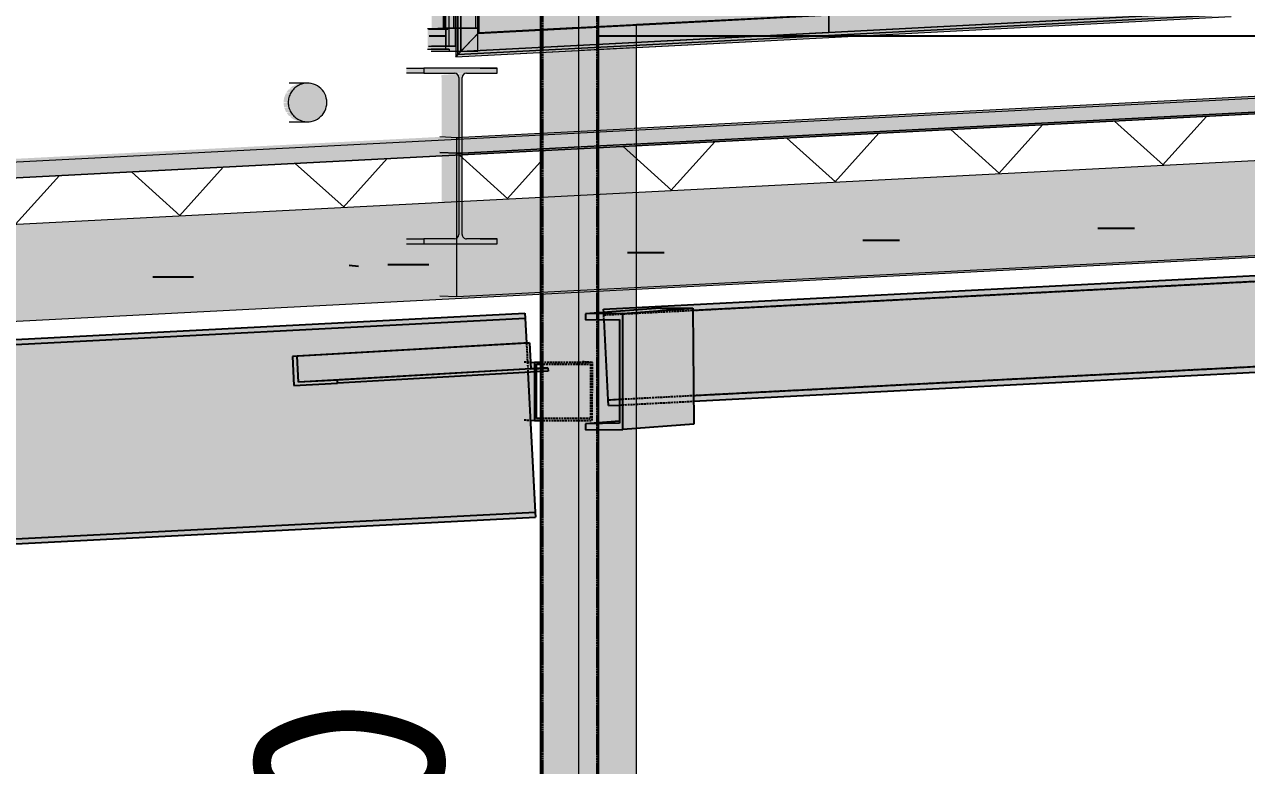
# Model space of a CAD drawing. Header units: millimetres. Extents: x 632 to 645312, y -3890 to 22200.
# Drawn here: x 595822 to 598982, y 9542 to 11458 of the extents above; entities that cross this region are included whole.
import ezdxf

# ---------------------------------------------------------------- set-up
doc = ezdxf.new("R2010")
doc.units = ezdxf.units.MM
doc.linetypes.add('Dash', pattern=[7, 5, -2])
doc.linetypes.add('Hidden Half', pattern=[3, 2, -1])
for name, color, linetype, lineweight in [('A-214-M_CURT_WALL', 52, 'Continuous', 13), ('A-215-M_CURT_PANEL', 51, 'Continuous', 13), ('A-270-M_ROOF', 132, 'Continuous', 13), ('M-520-M_DRAINAGE_FW', 2, 'Continuous', 13), ('S-280-A_COLUMN', 171, 'Continuous', 18), ('S-280-M_COLUMN', 52, 'Continuous', 13), ('S-280-M_STRUCT_FRAME', 12, 'Continuous', 13), ('S-280-MH_COLUMN', 52, 'Hidden Half', 13)]:
    doc.layers.add(name, color=color, linetype=linetype, lineweight=lineweight)
doc.styles.add('ISOCPEUR_2', font='isocpeur.ttf', dxfattribs={"height": 500})

# ---------------------------------------------------------------- blocks, each defined once
blk = doc.blocks.new('Downpipe - Tee Spreader - Downpipe - Tee Spreader-3247246-S6_501-SECTION C1')
at = {"layer": 'M-520-M_DRAINAGE_FW', "lineweight": 5, "transparency": 33554432}
h = blk.add_hatch(color=27, dxfattribs=at)
h.paths.add_polyline_path([(4307024.4, 11256.6), (4307026.1, 11269.5), (4307031.1, 11281.6), (4307017.9, 11279.9), (4307013.4, 11267.7), (4307011.9, 11256.6)])
h.paths.add_polyline_path([(4307039, 11291.9), (4307049.3, 11299.9), (4307035.6, 11298.8), (4307026.6, 11291.9)])
h.paths.add_polyline_path([(4307018.7, 11281.6), (4307031.1, 11281.6), (4307039, 11291.9), (4307025.5, 11290.5)])
h.paths.add_polyline_path([(4307049.3, 11299.9), (4307061.3, 11304.9), (4307047.4, 11304.2), (4307037, 11299.9)])
blk.add_hatch(color=27, dxfattribs=at).paths.add_polyline_path([(4307074.2, 11206.6), (4307087.1, 11208.3), (4307099.1, 11213.3), (4307109.4, 11221.2), (4307117.3, 11231.6), (4307122.3, 11243.6), (4307124, 11256.6), (4307122.3, 11269.5), (4307117.3, 11281.6), (4307109.4, 11291.9), (4307099.1, 11299.9), (4307087.1, 11304.9), (4307074.2, 11306.6), (4307061.3, 11304.9), (4307049.3, 11299.9), (4307039, 11291.9), (4307031.1, 11281.6), (4307026.1, 11269.5), (4307024.4, 11256.6), (4307026.1, 11243.6), (4307031.1, 11231.6), (4307039, 11221.2), (4307049.3, 11213.3), (4307061.3, 11208.3)])
h = blk.add_hatch(color=27, dxfattribs=at)
h.paths.add_polyline_path([(4307061.3, 11208.3), (4307049.3, 11213.3), (4307038.7, 11212.6), (4307049.1, 11208.3)])
h.paths.add_polyline_path([(4307049.3, 11213.3), (4307039, 11221.2), (4307028.1, 11220.1), (4307037, 11213.3)])
h.paths.add_polyline_path([(4307031.1, 11231.6), (4307026.1, 11243.6), (4307014.4, 11241.9), (4307018.7, 11231.6)])
h.paths.add_polyline_path([(4307026.6, 11221.2), (4307039, 11221.2), (4307031.1, 11231.6), (4307019.8, 11230.1)])
h.paths.add_polyline_path([(4307026.1, 11243.6), (4307024.4, 11256.6), (4307012.2, 11254.7), (4307013.6, 11243.6)])
at = {"layer": 'M-520-M_DRAINAGE_FW', "color": 53, "lineweight": 5}
for p, q in [((4307074.2, 11306.6), (4307026.3, 11306.6)), ((4307026.3, 11206.6), (4307074.2, 11206.6))]:
    blk.add_line(p, q, dxfattribs=at)
for start_param, end_param in [(1.047198, 1.308997), (0.785401, 1.047196), (0.523599, 0.785398), (0.261799, 0.523598), (4.712389, 6.544985), (1.308998, 1.570794), (1.570796, 1.832596), (2.879793, 4.712389), (1.832596, 2.094395), (2.094398, 2.356193), (2.356194, 2.617994), (2.617994, 2.879793)]:
    blk.add_ellipse((4307074.2, 11256.6), major_axis=(0, 50), ratio=0.996205, start_param=start_param, end_param=end_param, dxfattribs=at)
blk = doc.blocks.new('Rectangular Mullion - Frame_Framed Facade_Danpal_DPANMF BT2-3271042-S6_501-SECTION C1')
at = {"layer": 'A-214-M_CURT_WALL', "lineweight": 5, "transparency": 33554432}
for points in [[(4307457.3, 11374.6), (4307462.8, 11380.4), (4307462.8, 15701.2), (4307457.3, 15701), (4307457.3, 11409.2)], [(4307462.8, 11380.4), (4307516.2, 11436.6), (4307516.2, 15704), (4307462.8, 15701.2), (4307462.8, 11409.2)], [(4307470.6, 11388.6), (4307517.3, 11437.8), (4307517.3, 15704.1), (4307470.6, 15701.6), (4307470.6, 11409.2)]]:
    blk.add_hatch(color=10, dxfattribs=at).paths.add_polyline_path(points)
at = {"layer": 'A-214-M_CURT_WALL', "color": 53, "lineweight": 5}
for p, q in [((4307457.3, 15900), (4307457.3, 11374.6)), ((4307457.3, 15898), (4307457.3, 11448.8)), ((4307462.8, 11380.4), (4307462.8, 15894.8)), ((4307462.8, 15894.8), (4307462.8, 11380.4)), ((4307470.6, 15887.4), (4307470.6, 11388.6)), ((4307470.6, 15887.4), (4307470.6, 11388.6)), ((4307514.7, 15845.7), (4307514.7, 11435)), ((4307514.7, 15845.7), (4307514.7, 11435)), ((4307516.2, 15844.3), (4307516.2, 11436.6)), ((4307516.2, 15844.3), (4307516.2, 11436.6)), ((4307517.3, 15843.3), (4307517.3, 11437.8)), ((4307517.3, 15843.3), (4307517.3, 11437.8)), ((4307457.3, 11448.6), (4307457.3, 11402.4)), ((4307462.8, 11380.4), (4307516.2, 11436.6)), ((4307470.6, 11388.6), (4307516.2, 11436.6)), ((4307514.7, 11435), (4307470.6, 11388.6)), ((4307514.1, 11434.4), (4307470.8, 11388.8)), ((4307516.2, 11436.6), (4307514.7, 11435)), ((4307457.3, 11401.7), (4307457.3, 11388.8)), ((4307457.3, 11388.8), (4307457.3, 11374.6)), ((4307470.6, 11388.6), (4307457.3, 11374.6)), ((4307457.3, 11374.6), (4307462.8, 11380.4))]:
    blk.add_line(p, q, dxfattribs=at)
blk = doc.blocks.new('Structural Framing 10 - Structural Framing 1-2898566-S6_501-SECTION C1')
at = {"layer": 'S-280-M_STRUCT_FRAME', "lineweight": 5, "transparency": 33554432}
for points in [[(4307375.1, 11332.6), (4307375.1, 11345.3), (4307329.9, 11345.3), (4307329.9, 11333)], [(4307420.6, 10915.4), (4307465.3, 10915.4), (4307465.3, 11321.2), (4307420.6, 11321.2), (4307420.6, 10925.3)], [(4307375.1, 10891.3), (4307375.1, 10904), (4307329.9, 10903.7), (4307329.9, 10891.3)]]:
    blk.add_hatch(color=8, dxfattribs=at).paths.add_polyline_path(points)
h = blk.add_hatch(color=8, dxfattribs=at)
h.paths.add_polyline_path([(4307564.3, 10891.3), (4307564.3, 10904), (4307375, 10904), (4307375, 10891.3), (4307538.3, 10891.3)])
h.paths.add_polyline_path([(4307457, 10904.4), (4307479.5, 10905.6), (4307474.2, 10912.5), (4307473.8, 10915.4), (4307475.4, 11326.9), (4307482.3, 11332.3), (4307459.7, 11331.1), (4307465, 11324.2), (4307465.4, 11321.2), (4307463.9, 10909.7), (4307459.7, 10905.6)])
h.paths.add_polyline_path([(4307538.3, 11332.6), (4307564.3, 11332.6), (4307564.3, 11345.3), (4307375, 11345.3), (4307375, 11332.6), (4307485.2, 11332.6)])
h = blk.add_hatch(color=8, dxfattribs=at)
h.paths.add_polyline_path([(4307459.8, 11331.1), (4307457, 11332.3), (4307415.2, 11331.1)])
h.paths.add_polyline_path([(4307461.9, 11329.3), (4307459.8, 11331.1), (4307417.3, 11329.4)])
h.paths.add_polyline_path([(4307463.7, 11326.9), (4307461.9, 11329.3), (4307419.1, 11327)])
h.paths.add_polyline_path([(4307465, 11324.2), (4307463.7, 11326.9), (4307419.1, 11326.9), (4307420.3, 11324.3)])
h.paths.add_polyline_path([(4307465.3, 11321.2), (4307465, 11324.2), (4307420.3, 11324.2), (4307420.6, 11321.3)])
h = blk.add_hatch(color=8, dxfattribs=at)
h.paths.add_polyline_path([(4307457, 10904.4), (4307459.8, 10905.6), (4307412.5, 10904.5)])
h.paths.add_polyline_path([(4307459.8, 10905.6), (4307461.9, 10907.4), (4307415.2, 10905.6)])
h.paths.add_polyline_path([(4307461.9, 10907.4), (4307463.7, 10909.7), (4307417.3, 10907.4)])
h.paths.add_polyline_path([(4307463.7, 10909.7), (4307465, 10912.5), (4307420.3, 10912.5), (4307419.1, 10909.8)])
h.paths.add_polyline_path([(4307465, 10912.5), (4307465.3, 10915.4), (4307420.6, 10915.4), (4307420.3, 10912.6)])
at = {"layer": 'S-280-M_STRUCT_FRAME', "color": 53, "lineweight": 5}
for p, q in [((4307329.7, 11345.3), (4307375, 11345.3)), ((4307375, 11345.3), (4307375, 11332.6)), ((4307564.3, 11345.3), (4307375.1, 11345.3)), ((4307520.5, 11345.3), (4307564.3, 11345.3)), ((4307564.3, 11332.6), (4307564.3, 11345.3)), ((4307375, 11332.6), (4307329.7, 11332.6)), ((4307375, 11332.6), (4307454, 11332.6)), ((4307465.4, 11321.2), (4307465.4, 11165.3)), ((4307473.8, 11165.8), (4307473.8, 11321.2)), ((4307485.2, 11332.6), (4307564.3, 11332.6)), ((4307520.5, 11332.6), (4307564.3, 11332.6)), ((4307465.4, 11165.3), (4307465.4, 11160.9)), ((4307465.4, 11160.9), (4307465.4, 11125.3)), ((4307473.8, 11161.3), (4307473.8, 11165.8)), ((4307473.8, 11125.7), (4307473.8, 11161.3)), ((4307465.4, 11125.3), (4307465.4, 11120.8)), ((4307473.8, 11121.3), (4307473.8, 11125.7)), ((4307465.4, 11120.8), (4307465.4, 10915.4)), ((4307473.8, 10915.4), (4307473.8, 11121.3)), ((4307329.7, 10904), (4307375, 10904)), ((4307454, 10904), (4307375, 10904)), ((4307375, 10904), (4307375, 10891.3)), ((4307564.3, 10904), (4307485.2, 10904)), ((4307520.5, 10904), (4307564.3, 10904)), ((4307564.3, 10891.3), (4307564.3, 10904)), ((4307329.7, 10891.3), (4307375, 10891.3)), ((4307375.1, 10891.3), (4307564.3, 10891.3)), ((4307520.5, 10891.3), (4307564.3, 10891.3))]:
    blk.add_line(p, q, dxfattribs=at)
for centre, start_param, end_param in [((4307454, 11321.2), 4.712389, 6.283185), ((4307485.2, 11321.2), 0, 1.570796), ((4307454, 10915.4), 3.141593, 4.712389), ((4307485.2, 10915.4), 1.570796, 3.141593)]:
    blk.add_ellipse(centre, major_axis=(0, 11.4), ratio=0.996205, start_param=start_param, end_param=end_param, dxfattribs=at)
blk = doc.blocks.new('System Panel - Danpalon - Multicell - 16mm thk - Light grey-3271047-S6_501-SECTION C1')
at = {"layer": 'A-215-M_CURT_PANEL', "lineweight": 5, "transparency": 33554432}
blk.add_hatch(color=9, dxfattribs=at).paths.add_polyline_path([(4308421.9, 11437.9), (4309461.9, 11491.9), (4309461.9, 15805.6), (4308421.9, 15751.3), (4308421.9, 11524.9)])
at = {"layer": 'A-215-M_CURT_PANEL', "color": 53, "lineweight": 5}
for p, q in [((4308422.7, 15940.4), (4309461.9, 15998.2)), ((4309461.9, 15998.2), (4308422.7, 15940.4)), ((4309461.9, 15998.2), (4309461.9, 15952.6)), ((4309461.9, 15952.6), (4309461.9, 15998.2)), ((4308421.9, 15894.7), (4308421.9, 15940.4)), ((4308421.9, 15940.4), (4308421.9, 15894.7)), ((4309461.9, 15952.6), (4309461.9, 11537.5)), ((4309461.9, 11491.9), (4309461.9, 15952.6)), ((4308421.9, 11483.6), (4308421.9, 15894.7)), ((4308421.9, 15894.7), (4308421.9, 11437.9)), ((4309461.9, 11537.5), (4309461.9, 11491.9)), ((4308421.9, 11437.9), (4309461.9, 11491.9)), ((4309461.2, 11491.8), (4308421.9, 11437.9)), ((4308421.9, 11437.9), (4308421.9, 11483.6))]:
    blk.add_line(p, q, dxfattribs=at)
blk = doc.blocks.new('System Panel - Danpalon - Multicell - 16mm thk - Light grey-3271048-S6_501-SECTION C1')
at = {"layer": 'A-215-M_CURT_PANEL', "lineweight": 5, "transparency": 33554432}
h = blk.add_hatch(color=9, dxfattribs=at)
h.paths.add_polyline_path([(4307470.6, 11388.6), (4307676.8, 11399.3), (4307676.8, 15712.4), (4307470.6, 15701.6), (4307470.6, 11409.2)])
h.paths.add_polyline_path([(4307826.8, 11407), (4308421.9, 11437.9), (4308421.9, 15751.3), (4307826.8, 15720.2), (4307826.8, 11524.9)])
at = {"layer": 'A-215-M_CURT_PANEL', "color": 53, "lineweight": 5}
for p, q in [((4307470.6, 15887.4), (4308421.9, 15940.4)), ((4308421.9, 15940.4), (4307470.6, 15887.4)), ((4308421.9, 15940.4), (4308421.9, 15894.7)), ((4308421.9, 15894.7), (4308421.9, 15940.4)), ((4308421.9, 15894.7), (4308421.9, 11483.6)), ((4308421.9, 11437.9), (4308421.9, 15894.7)), ((4307470.6, 11388.6), (4307470.6, 15887.4)), ((4307470.6, 15887.4), (4307470.6, 11388.6)), ((4308421.9, 11483.6), (4308421.9, 11437.9)), ((4308421.2, 11437.9), (4307470.6, 11388.6)), ((4307470.6, 11388.6), (4308421.9, 11437.9))]:
    blk.add_line(p, q, dxfattribs=at)
blk = doc.blocks.new('Rectangular Mullion - Frame_Framed Facade_Danpal_DPANMF BT1-3271036-S6_501-SECTION C1')
at = {"layer": 'A-214-M_CURT_WALL', "lineweight": 5, "transparency": 33554432}
for points in [[(4308421.2, 11437.9), (4309461.2, 11491.8), (4309458.8, 11538.5), (4308418.8, 11484.5)], [(4308421.6, 11430.1), (4309461.6, 11484), (4309458.9, 11537.4), (4308418.9, 11483.4)], [(4308421.9, 11424.6), (4309461.9, 11478.5), (4309461.6, 11484), (4308421.6, 11430.1)]]:
    blk.add_hatch(color=10, dxfattribs=at).paths.add_polyline_path(points)
at = {"layer": 'A-214-M_CURT_WALL', "color": 53, "lineweight": 5}
for p, q in [((4308418.9, 11483.4), (4309458.9, 11537.4)), ((4308418.9, 11483.4), (4309458.9, 11537.4)), ((4308418.9, 11481.9), (4309458.9, 11535.9)), ((4308418.9, 11481.9), (4309458.9, 11535.9)), ((4308445.9, 11485.9), (4309437.9, 11537.4)), ((4308445.9, 11485.9), (4309437.9, 11537.4)), ((4309445.2, 11537.8), (4309447.9, 11537.9)), ((4309445.2, 11537.8), (4309447.9, 11537.9)), ((4309449.7, 11538), (4309452.4, 11538.1)), ((4309449.7, 11538), (4309452.4, 11538.1)), ((4309456.1, 11538.3), (4309458.8, 11538.5)), ((4308418.8, 11484.5), (4308427.7, 11485)), ((4308418.8, 11484.5), (4308425.4, 11484.9)), ((4309461.6, 11484), (4308421.6, 11430.1)), ((4308421.6, 11430.1), (4309461.6, 11484)), ((4308421.9, 11437.9), (4309461.2, 11491.8)), ((4308421.9, 11437.9), (4309461.2, 11491.8)), ((4308421.9, 11424.6), (4309461.9, 11478.5)), ((4308421.9, 11424.6), (4309461.9, 11478.5)), ((4308431.4, 11485.2), (4308434.1, 11485.3)), ((4308431.4, 11485.2), (4308434.1, 11485.3)), ((4308436, 11485.4), (4308440.1, 11485.6)), ((4308436, 11485.4), (4308440.1, 11485.6))]:
    blk.add_line(p, q, dxfattribs=at)
blk = doc.blocks.new('Rectangular Mullion - Frame_Framed Facade_Danpal_DPANMF BT1-3271037-S6_501-SECTION C1')
at = {"layer": 'A-214-M_CURT_WALL', "lineweight": 5, "transparency": 33554432}
h = blk.add_hatch(color=10, dxfattribs=at)
h.paths.add_polyline_path([(4307462.8, 11380.4), (4307676.8, 11391.5), (4307676.8, 11444.9), (4307516.2, 11436.6), (4307490.2, 11409.2)])
h.paths.add_polyline_path([(4307826.8, 11399.2), (4308421.6, 11430.1), (4308418.4, 11483.4), (4307826.8, 11452.7)])
h = blk.add_hatch(color=10, dxfattribs=at)
h.paths.add_polyline_path([(4307470.6, 11388.6), (4307676.8, 11399.3), (4307676.8, 11446), (4307517.3, 11437.8), (4307490.2, 11409.2)])
h.paths.add_polyline_path([(4307826.8, 11407), (4308421.2, 11437.9), (4308418.4, 11484.5), (4307826.8, 11453.8)])
h = blk.add_hatch(color=10, dxfattribs=at)
h.paths.add_polyline_path([(4307457.3, 11374.6), (4307676.8, 11386), (4307676.8, 11391.5), (4307462.8, 11380.4)])
h.paths.add_polyline_path([(4307826.8, 11393.7), (4308421.9, 11424.6), (4308421.6, 11430.1), (4307826.8, 11399.2)])
at = {"layer": 'A-214-M_CURT_WALL', "color": 53, "lineweight": 5}
for p, q in [((4307514.7, 11435), (4308418.9, 11481.9)), ((4307514.7, 11435), (4308418.9, 11481.9)), ((4307516.2, 11436.6), (4308418.9, 11483.4)), ((4307516.2, 11436.6), (4308418.9, 11483.4)), ((4307517.3, 11437.8), (4308397.9, 11483.4)), ((4307924.8, 11458.9), (4308397.9, 11483.4)), ((4308403.7, 11483.7), (4308407.9, 11484)), ((4308403.7, 11483.7), (4308407.9, 11484)), ((4308409.7, 11484.1), (4308412.4, 11484.2)), ((4308409.7, 11484.1), (4308412.4, 11484.2)), ((4308418.4, 11484.5), (4308418.8, 11484.5)), ((4308418.4, 11484.5), (4308418.8, 11484.5)), ((4307517.3, 11437.8), (4307774.8, 11451.1)), ((4307781.9, 11451.5), (4307914.8, 11458.4)), ((4307916.9, 11458.5), (4307919.8, 11458.6)), ((4307457.3, 11374.6), (4308421.9, 11424.6)), ((4308421.6, 11430.1), (4307462.8, 11380.4)), ((4307462.8, 11380.4), (4308421.6, 11430.1)), ((4307470.6, 11388.6), (4308421.2, 11437.9)), ((4307470.6, 11388.6), (4308421.2, 11437.9)), ((4307516.2, 11436.6), (4307470.6, 11388.6)), ((4307516.2, 11436.6), (4307470.6, 11388.6)), ((4307470.6, 11388.6), (4307514.7, 11435)), ((4307470.8, 11388.8), (4307514.1, 11434.4)), ((4307514.7, 11435), (4307516.2, 11436.6)), ((4307924.8, 11398.8), (4308421.9, 11424.6)), ((4307457.3, 11374.6), (4307774.8, 11391)), ((4307457.3, 11374.6), (4307470.6, 11388.6)), ((4307462.8, 11380.4), (4307457.3, 11374.6)), ((4307470.6, 11388.6), (4307462.8, 11380.4)), ((4307781.9, 11391.4), (4307914.8, 11398.3)), ((4307916.9, 11398.4), (4307919.8, 11398.6))]:
    blk.add_line(p, q, dxfattribs=at)
blk = doc.blocks.new('MulticellPanel_Polycarbonate_Danpal_1040w - Premium Dark Opal-3268218-S6_501-SECTION C1')
at = {"layer": 'A-215-M_CURT_PANEL', "lineweight": 5, "transparency": 33554432}
for points in [[(4307440.2, 11402.1), (4307440.2, 15700.1), (4307395, 15697.7), (4307395, 11402.1)], [(4307456.1, 11402.1), (4307456.1, 15700.9), (4307440.2, 15700.1), (4307440.2, 11402.1)]]:
    blk.add_hatch(color=9, dxfattribs=at).paths.add_polyline_path(points)
at = {"layer": 'A-215-M_CURT_PANEL', "color": 53, "lineweight": 5}
for p, q in [((4307397.1, 15914.1), (4307411.1, 15914.1)), ((4307437.9, 15914.1), (4307413.1, 15914.1)), ((4307413.1, 15914.1), (4307437.9, 15914.1)), ((4307440.2, 15914.1), (4307456.1, 15914.1)), ((4307456.1, 15914.1), (4307440.2, 15914.1)), ((4307440.2, 11448.8), (4307440.2, 15912.2)), ((4307456.1, 15913.8), (4307456.1, 11448.8)), ((4307440.2, 11402.1), (4307440.2, 11448.8)), ((4307456.1, 11448.8), (4307456.1, 11402.1)), ((4307431, 11402.1), (4307395, 11402.1)), ((4307411, 11402.1), (4307431, 11402.1)), ((4307440.2, 11402.1), (4307433, 11402.1)), ((4307433, 11402.1), (4307440.2, 11402.1)), ((4307440.2, 11402.1), (4307456.1, 11402.1)), ((4307456.1, 11402.1), (4307440.2, 11402.1))]:
    blk.add_line(p, q, dxfattribs=at)
blk = doc.blocks.new('Rectangular Mullion - Frame_Framed Facade_Danpal_DPANMF BT1-3032121-S6_501-SECTION C1')
at = {"layer": 'A-214-M_CURT_WALL', "lineweight": 5, "transparency": 33554432}
for points in [[(4307391.6, 11394.3), (4307431, 11394.3), (4307431, 11447.7), (4307384.5, 11447.7), (4307384.5, 11394.3)], [(4307457.8, 11402.1), (4307457.8, 11448.8), (4307411.5, 11448.8), (4307411.5, 11402.1)], [(4307440.3, 11388.8), (4307514.1, 11388.8), (4307514.1, 11448.8), (4307457.8, 11448.8), (4307457.8, 11402.1), (4307433, 11402.1), (4307431, 11394.3), (4307440.3, 11394.3)], [(4307393.9, 11388.8), (4307440.3, 11388.8), (4307440.3, 11394.3), (4307393.9, 11394.3), (4307393.9, 11391.7)]]:
    blk.add_hatch(color=10, dxfattribs=at).paths.add_polyline_path(points)
at = {"layer": 'A-214-M_CURT_WALL', "color": 53, "lineweight": 5}
for p, q in [((4307384.5, 11447.7), (4307431, 11447.7)), ((4307386.6, 11446.2), (4307431, 11446.2)), ((4307390.5, 11447.7), (4307431, 11447.7)), ((4307390.5, 11446.2), (4307431, 11446.2)), ((4307411.5, 11448.8), (4307425.9, 11448.8)), ((4307428, 11448.8), (4307430.5, 11448.8)), ((4307436.9, 11447.7), (4307431, 11447.7)), ((4307431, 11447.7), (4307431, 11394.3)), ((4307431, 11447.7), (4307436.9, 11447.7)), ((4307431.9, 11448.8), (4307439.2, 11448.8)), ((4307433, 11402.1), (4307433, 11446.2)), ((4307433, 11446.2), (4307436.9, 11446.2)), ((4307433, 11446.2), (4307436.9, 11446.2)), ((4307436.9, 11446.2), (4307436.9, 11447.7)), ((4307440.3, 11448.8), (4307456.1, 11448.8)), ((4307470.6, 11448.8), (4307457.8, 11448.8)), ((4307457.8, 11448.8), (4307457.8, 11402.1)), ((4307468.3, 11448.8), (4307470.6, 11448.8)), ((4307514.1, 11448.8), (4307470.6, 11448.8)), ((4307470.6, 11448.8), (4307514.1, 11448.8)), ((4307514.1, 11390.8), (4307514.1, 11448.8)), ((4307384.5, 11394.3), (4307431, 11394.3)), ((4307386.6, 11402.1), (4307431, 11402.1)), ((4307431, 11394.3), (4307393.9, 11394.3)), ((4307393.9, 11388.8), (4307440.3, 11388.8)), ((4307411.5, 11402.1), (4307431, 11402.1)), ((4307431, 11394.3), (4307440.3, 11394.3)), ((4307440.3, 11394.3), (4307431, 11394.3)), ((4307457.3, 11402.1), (4307433, 11402.1)), ((4307433, 11402.1), (4307440.2, 11402.1)), ((4307440.2, 11402.1), (4307456.1, 11402.1)), ((4307440.3, 11394.3), (4307440.3, 11388.8)), ((4307440.3, 11388.8), (4307457.3, 11388.8)), ((4307457.3, 11388.8), (4307470.6, 11388.8)), ((4307468.3, 11388.8), (4307470.6, 11388.8)), ((4307470.8, 11388.8), (4307475.5, 11388.8)), ((4307470.8, 11388.8), (4307475.5, 11388.8)), ((4307475.5, 11388.8), (4307514.1, 11388.8)), ((4307475.5, 11388.8), (4307514.1, 11388.8))]:
    blk.add_line(p, q, dxfattribs=at)
blk = doc.blocks.new('Rectangular Mullion - Frame_Framed Facade_Danpal_DPANMF BT1-3266259-S6_501-SECTION C1')
at = {"layer": 'A-214-M_CURT_WALL', "lineweight": 5, "transparency": 33554432}
for points in [[(4307430.5, 11448.8), (4307430.5, 15699.6), (4307425.9, 15699.3), (4307425.9, 11448.8)], [(4307431.9, 11448.8), (4307431.9, 15699.6), (4307428, 15699.4), (4307428, 11448.8)], [(4307439.8, 11448.8), (4307439.8, 15700), (4307430.5, 15699.6), (4307430.5, 11448.8)], [(4307514.1, 11448.8), (4307514.1, 15703.9), (4307440.3, 15700.1), (4307440.3, 11448.8)], [(4307456.6, 11448.8), (4307456.6, 15700.9), (4307452.6, 15700.7), (4307452.6, 11448.8)]]:
    blk.add_hatch(color=10, dxfattribs=at).paths.add_polyline_path(points)
at = {"layer": 'A-214-M_CURT_WALL', "color": 53, "lineweight": 5}
for p, q in [((4307425.9, 15867.4), (4307430.5, 15867.4)), ((4307425.9, 11448.8), (4307425.9, 15867.4)), ((4307430.5, 15867.4), (4307428, 15867.4)), ((4307428, 15867.4), (4307430.5, 15867.4)), ((4307430.5, 15867.4), (4307428, 15867.4)), ((4307428, 11448.8), (4307428, 15867.4)), ((4307430.5, 15867.4), (4307437.9, 15867.4)), ((4307430.5, 11448.8), (4307430.5, 15867.4)), ((4307431.9, 15867.4), (4307431.7, 15867.4)), ((4307431.7, 11448.8), (4307431.7, 15867.4)), ((4307437.9, 15867.4), (4307431.8, 15867.4)), ((4307431.8, 11448.8), (4307431.8, 15867.4)), ((4307431.9, 11448.8), (4307431.9, 15867.4)), ((4307439.8, 15867.4), (4307440.3, 15867.4)), ((4307439.8, 15867.4), (4307439.8, 11448.8)), ((4307440.3, 15867.4), (4307457.3, 15867.4)), ((4307456.6, 15867.4), (4307440.3, 15867.4)), ((4307440.3, 11448.8), (4307440.3, 15867.4)), ((4307456.1, 15867.4), (4307452.6, 15867.4)), ((4307452.6, 15867.4), (4307456.1, 15867.4)), ((4307452.6, 11448.8), (4307452.6, 15867.4)), ((4307456.6, 11448.8), (4307456.6, 15867.4)), ((4307457.3, 15867.4), (4307470.6, 15867.4)), ((4307470.6, 15867.4), (4307457.3, 15867.4)), ((4307470.6, 15867.4), (4307514.1, 15867.4)), ((4307494.2, 15867.4), (4307470.6, 15867.4)), ((4307508.9, 15867.4), (4307494.2, 15867.4)), ((4307514.1, 15867.4), (4307508.9, 15867.4)), ((4307508.9, 11448.8), (4307508.9, 15867.4)), ((4307514.1, 11448.8), (4307514.1, 15867.4)), ((4307430.5, 11448.8), (4307425.9, 11448.8)), ((4307428, 11448.8), (4307430.5, 11448.8)), ((4307430.5, 11448.8), (4307428, 11448.8)), ((4307428, 11448.8), (4307430.5, 11448.8)), ((4307439.8, 11448.8), (4307430.5, 11448.8)), ((4307431.7, 11448.8), (4307431.9, 11448.8)), ((4307431.8, 11448.8), (4307439.8, 11448.8)), ((4307440.3, 11448.8), (4307439.8, 11448.8)), ((4307440.3, 11448.8), (4307456.6, 11448.8)), ((4307457.3, 11448.8), (4307440.3, 11448.8)), ((4307456.1, 11448.8), (4307452.6, 11448.8)), ((4307452.6, 11448.8), (4307456.1, 11448.8)), ((4307457.8, 11448.8), (4307470.6, 11448.8)), ((4307470.6, 11448.8), (4307457.8, 11448.8)), ((4307470.6, 11448.8), (4307508.9, 11448.8)), ((4307514.1, 11448.8), (4307470.6, 11448.8)), ((4307508.9, 11448.8), (4307514.1, 11448.8))]:
    blk.add_line(p, q, dxfattribs=at)
blk = doc.blocks.new('25021-APA-ZZ-ZZ-M3-AR-000001_V3_rvt-8-S6_501-SECTION C1')
at = {"layer": 'A-270-M_ROOF', "transparency": 33554432}
h = blk.add_hatch(color=9, dxfattribs=at)
h.paths.add_polyline_path([(4280622.8, 9735.4), (4307676.8, 11131.7), (4307676.8, 11171.8), (4280622.8, 9775.5)])
h.paths.add_polyline_path([(4307826.8, 11139.5), (4312657.3, 11388.8), (4312657.3, 11428.9), (4307826.8, 11179.5)])
at = {"layer": 'A-270-M_ROOF', "lineweight": 5, "transparency": 33554432}
h = blk.add_hatch(color=9, dxfattribs=at)
h.paths.add_polyline_path([(4280622.9, 9775.5), (4307676.8, 11171.8), (4307676.8, 11176.3), (4307460.4, 11165.2), (4307416.6, 11167.5), (4280781.3, 9792.8)])
h.paths.add_polyline_path([(4307826.8, 11179.5), (4312657.3, 11428.9), (4312657.3, 11433.4), (4307826.8, 11183.8)])
at = {"layer": 'A-270-M_ROOF', "lineweight": 5}
h = blk.add_hatch(dxfattribs=at)
h.set_pattern_fill('FP_46', angle=225, style=0, pattern_type=2)
h.set_pattern_definition([(47.955, (4325937.9, -8e-07), (-222.7857, 200.9142), []), (137.955, (4325937.9, -8e-07), (-200.9142, -222.7857), [])])
h.paths.add_polyline_path([(4280622.8, 9615.3), (4307676.8, 11011.6), (4307676.8, 11131.7), (4280622.8, 9735.4), (4280622.8, 9674.2)])
h.paths.add_polyline_path([(4307826.8, 11019.3), (4312657.3, 11268.6), (4312657.3, 11388.8), (4307826.8, 11139.5), (4307826.8, 11062.2)])
at = {"layer": 'A-270-M_ROOF', "lineweight": 5, "transparency": 33554432}
h = blk.add_hatch(color=10, dxfattribs=at)
h.paths.add_polyline_path([(4280622.9, 9735.4), (4307676.8, 11131.7), (4307676.8, 11136.3), (4307460.4, 11125.1), (4307416.6, 11127.4), (4280781.3, 9752.7)])
h.paths.add_polyline_path([(4307826.8, 11139.5), (4312657.3, 11388.8), (4312657.3, 11393.4), (4307826.8, 11143.7)])
h = blk.add_hatch(color=254, dxfattribs=at)
h.paths.add_polyline_path([(4284252.3, 9552.3), (4307676.8, 10761.2), (4307676.8, 11011.6), (4280622.8, 9615.3), (4280622.8, 9572.6), (4280777.7, 9588.8), (4280862.3, 9588), (4280862.7, 9582.1), (4284241.8, 9756.3), (4284251.2, 9573.4)])
h.paths.add_polyline_path([(4307826.8, 10769), (4312657.3, 11018.3), (4312657.3, 11268.6), (4307826.8, 11019.3), (4307826.8, 10830.9)])
at = {"layer": 'S-280-M_COLUMN', "lineweight": 5, "transparency": 33554432}
h = blk.add_hatch(color=10, dxfattribs=at)
h.paths.add_polyline_path([(4307831.6, 5240), (4307914.8, 5240), (4307914.8, 10412.8), (4307881, 10410.8), (4307826.8, 10409.9), (4307826.8, 5240)])
h.paths.add_polyline_path([(4307826.8, 10428.5), (4307881, 10432.6), (4307881, 10474.1), (4307852.3, 10472.6), (4307839.5, 10694.5), (4307826.8, 10694), (4307826.8, 10440.8)])
h.paths.add_polyline_path([(4307826.8, 10712.6), (4307839.9, 10713.6), (4307840.3, 10722.3), (4307914.8, 10726.1), (4307914.8, 15724.8), (4307826.8, 15720.2), (4307826.8, 10724.7)])
h.paths.add_polyline_path([(4307784.8, 15968.4), (4307889.7, 15973.9), (4307784.8, 15973.9)])
h = blk.add_hatch(color=10, dxfattribs=at)
h.paths.add_polyline_path([(4307831.6, 5240), (4307914.8, 5240), (4307914.8, 10412.8), (4307881, 10410.8), (4307826.8, 10409.9), (4307826.8, 5240)])
h.paths.add_polyline_path([(4307826.8, 10428.5), (4307881, 10432.6), (4307881, 10474.1), (4307852.3, 10472.6), (4307839.5, 10694.5), (4307826.8, 10694), (4307826.8, 10440.8)])
h.paths.add_polyline_path([(4307826.8, 10712.6), (4307839.9, 10713.6), (4307840.3, 10722.3), (4307914.8, 10726.1), (4307914.8, 15724.8), (4307826.8, 15720.2), (4307826.8, 10724.7)])
h.paths.add_polyline_path([(4307784.8, 15968.4), (4307889.7, 15973.9), (4307784.8, 15973.9)])
h = blk.add_hatch(color=10, dxfattribs=at)
h.paths.add_polyline_path([(4307919.8, 5240), (4307924.8, 5240), (4307923.4, 10413.4), (4307914.8, 10410.9), (4307914.8, 5240)])
h.paths.add_polyline_path([(4307914.8, 10726.1), (4307924.8, 10726.6), (4307923.4, 15725.3), (4307914.8, 15724.8), (4307914.8, 10952.3)])
h = blk.add_hatch(color=10, dxfattribs=at)
h.paths.add_polyline_path([(4307917.3, 5240), (4307919.8, 5240), (4307918.2, 10413), (4307914.8, 10410.9), (4307914.8, 5240)])
h.paths.add_polyline_path([(4307914.8, 10726.1), (4307919.8, 10726.4), (4307919.1, 15725.1), (4307914.8, 15724.8), (4307914.8, 10952.3)])
at = {"layer": 'A-270-M_ROOF', "color": 53, "lineweight": 5}
for p, q in [((4312682.3, 11430.1), (4293436.8, 10436.9)), ((4312682.3, 11390.1), (4293439.3, 10396.9)), ((4293439.3, 10396.9), (4312682.3, 11390.1)), ((4310439.3, 11318.9), (4307919.8, 11188.9)), ((4310765.4, 11295.7), (4307919.8, 11148.8)), ((4307919.8, 11148.8), (4310765.4, 11295.7)), ((4280622.8, 9615.3), (4312682.3, 11269.9)), ((4307914.8, 11188.6), (4307782, 11181.8)), ((4307919.8, 11188.9), (4307917, 11188.7)), ((4307460.3, 11165.2), (4307416.6, 11167.5)), ((4307464.4, 11165.4), (4307460.3, 11165.2)), ((4307460.3, 11160.6), (4307460.3, 11165.2)), ((4307460.3, 11125.1), (4307460.3, 11160.6)), ((4307473.8, 11165.9), (4307465.4, 11165.4)), ((4307779.8, 11181.7), (4307473.8, 11165.9)), ((4307460.3, 11125.1), (4307416.6, 11127.4)), ((4307416.6, 11127.4), (4307460.3, 11125.1)), ((4307464.4, 11125.3), (4307460.3, 11125.1)), ((4307460.3, 11125.1), (4307464.4, 11125.3)), ((4307460.3, 11120.6), (4307460.3, 11125.1)), ((4307473.8, 11125.8), (4307465.4, 11125.4)), ((4307465.4, 11125.4), (4307473.8, 11125.8)), ((4307779.8, 11141.6), (4307473.8, 11125.8)), ((4307473.8, 11125.8), (4307779.8, 11141.6)), ((4307914.8, 11148.6), (4307782, 11141.7)), ((4307782, 11141.7), (4307914.8, 11148.6)), ((4307919.8, 11148.8), (4307917, 11148.7)), ((4307917, 11148.7), (4307919.8, 11148.8)), ((4307460.3, 10906.4), (4307460.3, 11120.6)), ((4282166.5, 9444.6), (4312682.3, 11019.6)), ((4307919.8, 10778.3), (4312682.3, 11024.1)), ((4307460.3, 10891.3), (4307460.3, 10903.3)), ((4307460.3, 10754.6), (4307460.3, 10891.3)), ((4307779.8, 10771.1), (4307919.8, 10778.3)), ((4307416.6, 10756.9), (4307460.3, 10754.6)), ((4307460.3, 10754.6), (4307779.8, 10771.1))]:
    blk.add_line(p, q, dxfattribs=at)
at = {"layer": 'S-280-M_COLUMN', "color": 53, "lineweight": 5}
for p, q in [((4307774.8, 15857.6), (4307774.8, 11451.1)), ((4307774.8, 11450), (4307774.8, 11404.4)), ((4307924.8, 11412.1), (4307924.8, 11457.8)), ((4307924.8, 11398.8), (4307924.8, 11412.1)), ((4307774.8, 11404.4), (4307774.8, 11391)), ((4307774.8, 11391), (4307774.8, 11181.4)), ((4307924.8, 11189.1), (4307924.8, 11398.8)), ((4307924.8, 11184.6), (4307924.8, 11188.7)), ((4307774.8, 11181.1), (4307774.8, 11176.9)), ((4307774.8, 11176.9), (4307774.8, 11141.3)), ((4307924.8, 11149.1), (4307924.8, 11184.6)), ((4307774.8, 11141.1), (4307774.8, 11136.8)), ((4307774.8, 11136.8), (4307774.8, 10766.3)), ((4307924.8, 11144.5), (4307924.8, 11148.7)), ((4307924.8, 10774), (4307924.8, 11144.5)), ((4307774.8, 10766.3), (4307774.8, 5240)), ((4307924.8, 5240), (4307924.8, 10774))]:
    blk.add_line(p, q, dxfattribs=at)
at = {"layer": 'A-214-M_CURT_WALL', "color": 53, "lineweight": 5}
for name in ['Rectangular Mullion - Frame_Framed Facade_Danpal_DPANMF BT2-3271042-S6_501-SECTION C1', 'Rectangular Mullion - Frame_Framed Facade_Danpal_DPANMF BT1-3266259-S6_501-SECTION C1', 'Rectangular Mullion - Frame_Framed Facade_Danpal_DPANMF BT1-3271036-S6_501-SECTION C1', 'Rectangular Mullion - Frame_Framed Facade_Danpal_DPANMF BT1-3271037-S6_501-SECTION C1', 'Rectangular Mullion - Frame_Framed Facade_Danpal_DPANMF BT1-3032121-S6_501-SECTION C1']:
    blk.add_blockref(name, (0, 0), dxfattribs=at)
at = {"layer": 'A-215-M_CURT_PANEL', "color": 53, "lineweight": 5}
for name in ['System Panel - Danpalon - Multicell - 16mm thk - Light grey-3271047-S6_501-SECTION C1', 'System Panel - Danpalon - Multicell - 16mm thk - Light grey-3271048-S6_501-SECTION C1', 'MulticellPanel_Polycarbonate_Danpal_1040w - Premium Dark Opal-3268218-S6_501-SECTION C1']:
    blk.add_blockref(name, (0, 0), dxfattribs=at)
at = {"layer": 'M-520-M_DRAINAGE_FW', "color": 53, "lineweight": 5}
blk.add_blockref('Downpipe - Tee Spreader - Downpipe - Tee Spreader-3247246-S6_501-SECTION C1', (0, 0), dxfattribs=at)
at = {"layer": 'S-280-M_STRUCT_FRAME', "color": 53, "lineweight": 5}
blk.add_blockref('Structural Framing 10 - Structural Framing 1-2898566-S6_501-SECTION C1', (0, 0), dxfattribs=at)
blk = doc.blocks.new('NRP_Framing-Steel-PFC - R309 - 300PFC-4147032-S6_501-SECTION C1')
at = {"layer": 'S-280-M_STRUCT_FRAME', "linetype": 'Dash', "lineweight": 25}
for points in [[(4307793.2, 10710), (4307889.6, 10711), (4308070, 10724.6), (4307986, 10724.7), (4307831.6, 10712.9)], [(4307889.6, 10410.9), (4308072.9, 10424.8), (4308070, 10724.6), (4307889.6, 10711), (4307889.6, 10599.5)], [(4307793.2, 10409.9), (4307889.6, 10410.9), (4307889.6, 10711), (4307793.2, 10710), (4307793.2, 10694), (4307881, 10694.9), (4307881, 10426.8), (4307793.2, 10425.9)], [(4307793.2, 10425.9), (4307881, 10426.8), (4307881, 10432.6), (4307831.6, 10428.8)]]:
    blk.add_hatch(color=256, dxfattribs=at).paths.add_polyline_path(points)
at = {"layer": 'S-280-M_STRUCT_FRAME', "lineweight": 25}
for p, q in [((4307986, 10724.7), (4307793.2, 10710)), ((4307889.6, 10711), (4308070, 10724.6)), ((4307986, 10724.7), (4308070, 10724.6)), ((4308070, 10724.6), (4308072.9, 10424.8)), ((4307889.6, 10711), (4307793.2, 10710)), ((4307793.2, 10710), (4307793.2, 10694)), ((4307793.2, 10694), (4307881, 10694.9)), ((4307881, 10694.9), (4307881, 10426.8)), ((4307889.6, 10410.9), (4307889.6, 10711)), ((4307881, 10432.6), (4307793.2, 10425.9)), ((4307881, 10426.8), (4307793.2, 10425.9)), ((4307793.2, 10425.9), (4307793.2, 10409.9)), ((4307793.2, 10409.9), (4307889.6, 10410.9)), ((4308072.9, 10424.8), (4307889.6, 10410.9))]:
    blk.add_line(p, q, dxfattribs=at)
blk = doc.blocks.new('NRP_Framing-Steel-Purlin C - P946 - EC250-24-4003491-S6_501-SECTION C1')
at = {"layer": 'S-280-M_STRUCT_FRAME', "color": 1, "lineweight": 25}
blk.add_line((4307206.3, 10832.6), (4307182.2, 10834.9), dxfattribs=at)
blk.add_line((4307206.3, 10832.6), (4307182.2, 10834.9), dxfattribs=at)
blk = doc.blocks.new('NRP_Framing-Steel-EA - RB725 - 75x75x8EA-4012226-S6_501-SECTION C1')
at = {"layer": 'S-280-M_STRUCT_FRAME', "linetype": 'Dash', "lineweight": 25}
for points in [[(4307050.6, 10533.5), (4307651.1, 10569.9), (4307647.7, 10634.8), (4307047.7, 10599.5), (4307050.4, 10538.7)], [(4307035.6, 10599.8), (4307244.9, 10611.7), (4307244.9, 10611.8)], [(4307038.9, 10524.9), (4307151.9, 10530.7), (4307151.5, 10538.7), (4307050.6, 10533.5), (4307047.6, 10600.4), (4307035.6, 10599.5)], [(4307050.6, 10533.5), (4307538.3, 10560.9), (4307244.9, 10544.6)], [(4307151.9, 10530.7), (4307696, 10561.9), (4307695.6, 10569.9), (4307151.5, 10538.7)]]:
    blk.add_hatch(color=256, dxfattribs=at).paths.add_polyline_path(points)
at = {"layer": 'S-280-M_STRUCT_FRAME', "lineweight": 25}
for p, q in [((4307642.4, 10634.5), (4307035.6, 10599.8)), ((4307647.7, 10634.8), (4307047.6, 10600.4)), ((4307642.4, 10634.5), (4307644.7, 10634.6)), ((4307647.7, 10634.8), (4307651.2, 10567.9)), ((4307047.6, 10600.4), (4307035.6, 10599.8)), ((4307035.6, 10599.8), (4307038.9, 10524.9)), ((4307050.6, 10533.5), (4307047.6, 10600.4)), ((4307651.2, 10567.9), (4307050.6, 10533.5)), ((4307695.6, 10569.9), (4307151.5, 10538.7)), ((4307696, 10561.9), (4307151.9, 10530.7)), ((4307651.2, 10567.9), (4307692.5, 10569.7)), ((4307695.6, 10569.9), (4307696, 10561.9)), ((4307038.9, 10524.9), (4307151.9, 10530.7)), ((4307151.5, 10538.7), (4307050.6, 10533.5)), ((4307151.9, 10530.7), (4307151.5, 10538.7))]:
    blk.add_line(p, q, dxfattribs=at)
blk = doc.blocks.new('NRP_Framing-Steel-Purlin Z - G914 - EZ250-15-4087614-S6_501-SECTION C1')
at = {"layer": 'S-280-M_STRUCT_FRAME', "color": 150, "lineweight": 25}
blk.add_line((4307388.5, 11428.7), (4307432.2, 11428.7), dxfattribs=at)
blk = doc.blocks.new('NRP_Framing-Steel-Purlin Z - G914 - EZ250-15-4088759-S6_501-SECTION C1')
at = {"layer": 'S-280-M_STRUCT_FRAME', "color": 150, "lineweight": 25}
blk.add_line((4307827, 11428.7), (4312657, 11428.7), dxfattribs=at)
blk = doc.blocks.new('NRP_Framing-Steel-Purlin C - P946 - EC250-24-4149112-S6_501-SECTION C1')
at = {"layer": 'S-280-M_STRUCT_FRAME', "color": 1, "lineweight": 25}
blk.add_line((4306779.7, 10805.1), (4306673.9, 10805.1), dxfattribs=at)
blk.add_line((4306779.7, 10805.1), (4306673.9, 10805.1), dxfattribs=at)
blk = doc.blocks.new('NRP_Framing-Steel-Purlin C - P946 - EC250-24-4149111-S6_501-SECTION C1')
at = {"layer": 'S-280-M_STRUCT_FRAME', "color": 1, "lineweight": 25}
blk.add_line((4307387.9, 10836.5), (4307282.2, 10836.5), dxfattribs=at)
blk.add_line((4307387.9, 10836.5), (4307282.2, 10836.5), dxfattribs=at)
blk = doc.blocks.new('NRP_Framing-Steel-Purlin C - P946 - EC250-24-4149110-S6_501-SECTION C1')
at = {"layer": 'S-280-M_STRUCT_FRAME', "color": 1, "lineweight": 25}
blk.add_line((4307996.2, 10867.9), (4307901.3, 10867.9), dxfattribs=at)
blk.add_line((4307996.2, 10867.9), (4307901.3, 10867.9), dxfattribs=at)
blk = doc.blocks.new('NRP_Framing-Steel-Purlin C - P946 - EC250-24-4149109-S6_501-SECTION C1')
at = {"layer": 'S-280-M_STRUCT_FRAME', "color": 1, "lineweight": 25}
blk.add_line((4308604.5, 10899.2), (4308509.6, 10899.2), dxfattribs=at)
blk.add_line((4308604.5, 10899.2), (4308509.6, 10899.2), dxfattribs=at)
blk = doc.blocks.new('NRP_Framing-Steel-Purlin C - P946 - EC250-24-4149108-S6_501-SECTION C1')
at = {"layer": 'S-280-M_STRUCT_FRAME', "color": 1, "lineweight": 25}
blk.add_line((4309212.8, 10930.6), (4309117.9, 10930.6), dxfattribs=at)
blk.add_line((4309212.8, 10930.6), (4309117.9, 10930.6), dxfattribs=at)
blk = doc.blocks.new('NRP_Column-Steel-SHS - SC440 - 150x150x5_0SHS-3964800-S6_501-SECTION C1')
at = {"layer": 'S-280-MH_COLUMN', "lineweight": 25}
for p, q in [((4307681.8, 15962.8), (4307681.8, 10569.4)), ((4307821.8, 15962.8), (4307821.8, 10712.2)), ((4307821.8, 10712.2), (4307821.8, 10694.4)), ((4307821.8, 10694.3), (4307821.8, 10428.1)), ((4307681.8, 10569.4), (4307681.8, 10561.1)), ((4307681.8, 10561.1), (4307681.8, 5200)), ((4307821.8, 10428), (4307821.8, 10410.2)), ((4307821.8, 10410.2), (4307821.8, 5200))]:
    blk.add_line(p, q, dxfattribs=at)
blk = doc.blocks.new('NRP_Framing-Steel-PFC - R308 - 250PFC-4148418-S6_501-SECTION C1')
at = {"layer": 'S-280-M_STRUCT_FRAME', "linetype": 'Dash', "lineweight": 25}
blk.add_hatch(color=256, dxfattribs=at).paths.add_polyline_path([(4307839.9, 10713.6), (4307986, 10724.7), (4308070, 10724.6), (4308070.1, 10719.1), (4312577.8, 10951.4), (4312577.8, 10961.8), (4312593.5, 10961.8), (4312593.2, 10967.3), (4307839.5, 10722.2)])
h = blk.add_hatch(color=256, dxfattribs=at)
h.paths.add_polyline_path([(4307851.6, 10487.6), (4307881, 10489.1), (4307881, 10694.9), (4307840.9, 10694), (4307845.8, 10599.5)])
h.paths.add_polyline_path([(4308072.2, 10498.9), (4312605.3, 10732.6), (4312604.2, 10752.9), (4312577.8, 10752.9), (4312577.8, 10773.8), (4312603.1, 10773.8), (4312593.9, 10940.9), (4312577.8, 10940.9), (4312577.8, 10951.4), (4308070.1, 10719.1), (4308071.2, 10599.5)])
h = blk.add_hatch(color=256, dxfattribs=at)
h.paths.add_polyline_path([(4307852.3, 10472.6), (4307881, 10474.1), (4307881, 10489.1), (4307851.6, 10487.6)])
h.paths.add_polyline_path([(4308072.4, 10483.9), (4312606, 10717.6), (4312605.3, 10732.6), (4308072.2, 10498.9)])
at = {"layer": 'S-280-M_STRUCT_FRAME', "lineweight": 25}
for p, q in [((4307839.5, 10722.2), (4312593.2, 10967.3)), ((4308070.1, 10719.1), (4312577.8, 10951.4)), ((4307839.9, 10713.6), (4307839.5, 10722.2)), ((4308072.2, 10498.9), (4312605.3, 10732.6)), ((4308072.4, 10483.9), (4312606, 10717.6)), ((4307851.6, 10487.6), (4307840.9, 10694.5)), ((4307851.6, 10487.6), (4307881, 10489.1)), ((4307852.3, 10472.6), (4307851.6, 10487.6)), ((4307852.3, 10472.6), (4307881, 10474.1))]:
    blk.add_line(p, q, dxfattribs=at)
at = {"layer": 'S-280-M_STRUCT_FRAME', "linetype": 'Dash', "lineweight": 25}
for p, q in [((4308070.1, 10719.1), (4312577.8, 10951.4)), ((4307840.3, 10707.3), (4307839.9, 10713.5)), ((4307840.3, 10707.3), (4308070, 10719.1)), ((4307840.3, 10707.3), (4308070, 10719.1)), ((4308072.2, 10498.9), (4312605.3, 10732.6)), ((4307840.9, 10694.5), (4307840.3, 10707.3)), ((4307881.1, 10489.1), (4308072.2, 10498.9)), ((4307881.1, 10489.1), (4308072.2, 10498.9)), ((4307851.6, 10487.6), (4307881, 10489.1)), ((4307881.1, 10474.1), (4308072.3, 10483.9))]:
    blk.add_line(p, q, dxfattribs=at)
blk = doc.blocks.new('NRP_Framing-Steel-SHS - S440 - 150x150x5_0SHS-4039853-S6_501-SECTION C1')
at = {"layer": 'S-280-M_STRUCT_FRAME', "linetype": 'Dash', "lineweight": 25}
for points in [[(4307676.8, 10584.4), (4307676.8, 10585.7), (4307662.7, 10584.4)], [(4307676.8, 10439.4), (4307676.8, 10440.7), (4307666.1, 10439.4)]]:
    blk.add_hatch(color=256, dxfattribs=at).paths.add_polyline_path(points)
h = blk.add_hatch(color=256, dxfattribs=at)
h.paths.add_polyline_path([(4307661.1, 10434.4), (4307661.1, 10559.9), (4307644.1, 10558.9), (4307650.5, 10434.9)])
h.paths.add_polyline_path([(4307651.2, 10567.9), (4307661.1, 10569.9), (4307661.1, 10584.4), (4307650.3, 10585), (4307651.1, 10569.9)])
h = blk.add_hatch(color=256, dxfattribs=at)
h.paths.add_polyline_path([(4307676.8, 10434.4), (4307676.8, 10439.4), (4307666, 10439.4), (4307665.4, 10560.1), (4307661.1, 10559.9), (4307662.7, 10434.4), (4307666.1, 10434.4)])
h.paths.add_polyline_path([(4307661.1, 10568.3), (4307666.1, 10569.9), (4307666.1, 10579.4), (4307676.8, 10579.4), (4307676.8, 10584.4), (4307661.1, 10584.4), (4307661.1, 10569.9)])
for p, q in [((4307634.5, 10585.7), (4307650.3, 10585)), ((4307809.6, 10584.5), (4307785, 10585.7)), ((4307661.1, 10567.8), (4307661.1, 10559.9)), ((4307666.1, 10560.2), (4307666.1, 10568.1)), ((4307810.6, 10584.4), (4307676.8, 10584.4)), ((4307676.8, 10579.4), (4307805.6, 10579.4)), ((4307805.6, 10579.4), (4307805.5, 10439.4)), ((4307810.5, 10434.4), (4307810.6, 10584.4)), ((4307634.4, 10435.7), (4307650.5, 10434.9)), ((4307805.5, 10439.4), (4307676.8, 10439.4)), ((4307676.8, 10434.4), (4307810.5, 10434.4)), ((4307780, 10440.7), (4307804.5, 10439.5))]:
    blk.add_line(p, q, dxfattribs=at)
at = {"layer": 'S-280-M_STRUCT_FRAME', "lineweight": 25}
for p, q in [((4307650.3, 10585), (4307661.1, 10584.4)), ((4307676.8, 10584.4), (4307661.1, 10584.4)), ((4307661.1, 10584.4), (4307661.1, 10567.9)), ((4307661.1, 10559.9), (4307661.1, 10434.4)), ((4307666, 10439.4), (4307666.1, 10560.2)), ((4307666.1, 10579.4), (4307676.8, 10579.4)), ((4307666.1, 10568.2), (4307666.1, 10579.4)), ((4307650.5, 10434.9), (4307661.1, 10434.4)), ((4307661.1, 10434.4), (4307676.8, 10434.4)), ((4307676.8, 10439.4), (4307666, 10439.4))]:
    blk.add_line(p, q, dxfattribs=at)

msp = doc.modelspace()

# ---------------------------------------------------------------- hatches: boundary and pattern name
at = {"layer": 'S-280-M_COLUMN', "lineweight": 5}
h = msp.add_hatch(color=256, dxfattribs=at)
h.paths.add_polyline_path([(597163.3, 4900), (597169.5, 4900), (597169.4, 5050), (597157, 5050), (597158.7, 4900)])
h.paths.add_polyline_path([(597157, 5200), (597169.5, 5200), (597169.5, 10561.5), (597157, 10560.8), (597157, 5972.8)])
h.paths.add_polyline_path([(597157, 10569), (597169.5, 10569.9), (597169.5, 15962.8), (597157, 15962.8), (597157, 10569.9)])
h = msp.add_hatch(color=256, dxfattribs=at)
h.paths.add_polyline_path([(597294.5, 4900), (597294.5, 5050), (597169.5, 5050), (597169.5, 4900)])
h.paths.add_polyline_path([(597169.5, 5200), (597294.5, 5200), (597294.5, 10410.1), (597273.4, 10409.9), (597273.4, 10425.9), (597294.5, 10427.5), (597294.5, 10694.2), (597273.4, 10694), (597273.4, 10710), (597294.5, 10711.6), (597294.5, 15962.8), (597169.5, 15962.8), (597169.5, 10569.6), (597175.8, 10569.9), (597175.8, 10561.9), (597169.5, 10561.5), (597169.5, 5972.8)])
h = msp.add_hatch(color=256, dxfattribs=at)
h.paths.add_polyline_path([(597300.8, 4900), (597307, 4900), (597305.3, 5050), (597294.5, 5050), (597294.5, 4900)])
h.paths.add_polyline_path([(597300.8, 5200), (597307, 5200), (597305.4, 10410.2), (597294.5, 10409.9), (597294.5, 5200), (597300.6, 5200)])
h.paths.add_polyline_path([(597294.5, 10427.5), (597307, 10428.5), (597305.4, 10694.3), (597294.5, 10694), (597294.5, 10440.8)])
h.paths.add_polyline_path([(597294.5, 10711.6), (597307, 10712.6), (597305.4, 15962.8), (597294.5, 15962.8), (597294.5, 10724.7)])
at = {"layer": 'S-280-M_STRUCT_FRAME', "lineweight": 5}
for points in [[(585010.2, 10074.6), (597117.2, 10698.6), (597116.5, 10711.8), (585009.5, 10087.8)], [(585036.7, 9560.3), (597143.7, 10184.3), (597143, 10197.4), (585036.1, 9573.4)]]:
    msp.add_hatch(color=256, dxfattribs=at).paths.add_polyline_path(points)
h = msp.add_hatch(color=256, dxfattribs=at)
h.paths.add_polyline_path([(585036.1, 9573.4), (597143, 10197.4), (597124.4, 10558.9), (596519.2, 10524.9), (596515.8, 10599.8), (597120.4, 10634.8), (597117.2, 10698.6), (585010.2, 10074.6)])
h.paths.add_polyline_path([(588495.2, 9990.4), (588490.2, 9990.4), (588490.2, 10111), (587942.2, 10080.3), (587938.9, 10155.3), (588559.5, 10190.7), (588562.9, 10146.3), (588665.8, 10146.3), (588665.9, 10121.3), (588668.9, 10121.5), (589075.3, 10139.1), (589075.3, 10131), (588993.9, 10126.8), (588997.7, 10059.9), (588983.7, 10059.2), (588665.9, 10045.5), (588665.9, 9996.3), (588635.4, 9990.5), (588521.1, 9990.4)])
h.paths.add_polyline_path([(588635.4, 10001.3), (588635.4, 10044.2), (588611.6, 10043.2), (588607.7, 10118.1), (588635.4, 10120), (588635.4, 10135.5), (588562.3, 10135.4), (588562.9, 10123.8), (588607.1, 10125.7), (588607.1, 10117.7), (588521, 10112.8), (588521.1, 10001.3), (588607.7, 10001.3)])

# ---------------------------------------------------------------- linework, layer by layer
at = {"layer": 'S-280-M_COLUMN', "lineweight": 25}
for p, q in [((597157, 15962.8), (597157, 10569.1)), ((597307, 10712.6), (597307, 15962.8)), ((597307, 10428.5), (597307, 10694.4)), ((597157, 10560.8), (597157, 5200)), ((597307, 5200), (597307, 10410.2))]:
    msp.add_line(p, q, dxfattribs=at)
at = {"layer": 'S-280-M_STRUCT_FRAME', "lineweight": 25}
for p, q in [((585009.5, 10087.8), (597116.5, 10711.8)), ((585010.2, 10074.6), (597117.2, 10698.6)), ((597116.5, 10711.8), (597117.2, 10698.6)), ((597117.2, 10698.6), (597120.5, 10634.3)), ((597124.4, 10558.9), (597143, 10197.4)), ((585036.1, 9573.4), (597143, 10197.4)), ((585036.7, 9560.3), (597143.7, 10184.3)), ((597143, 10197.4), (597143.7, 10184.3))]:
    msp.add_line(p, q, dxfattribs=at)
at = {"layer": 'S-280-M_STRUCT_FRAME', "linetype": 'Dash', "lineweight": 25}
msp.add_line((597120.5, 10634.3), (597124.4, 10559), dxfattribs=at)
at = {"layer": 'S-280-MH_COLUMN', "lineweight": 25}
for p, q in [((597307, 10694.4), (597307, 10712.5)), ((597157, 10569.1), (597157, 10560.8)), ((597307, 10410.3), (597307, 10428.4))]:
    msp.add_line(p, q, dxfattribs=at)

# ---------------------------------------------------------------- block references
at = {"color": 10, "lineweight": 5}
msp.add_blockref('25021-APA-ZZ-ZZ-M3-AR-000001_V3_rvt-8-S6_501-SECTION C1', (-3710519.8, 0), dxfattribs=at)
at = {"layer": 'S-280-M_STRUCT_FRAME', "color": 150, "lineweight": 25}
for name in ['NRP_Framing-Steel-Purlin Z - G914 - EZ250-15-4087614-S6_501-SECTION C1', 'NRP_Framing-Steel-Purlin Z - G914 - EZ250-15-4088759-S6_501-SECTION C1']:
    msp.add_blockref(name, (-3710519.8, 0), dxfattribs=at)
at = {"layer": 'S-280-M_STRUCT_FRAME', "linetype": 'Dash', "lineweight": 25}
for name in ['NRP_Framing-Steel-PFC - R308 - 250PFC-4148418-S6_501-SECTION C1', 'NRP_Framing-Steel-SHS - S440 - 150x150x5_0SHS-4039853-S6_501-SECTION C1']:
    msp.add_blockref(name, (-3710519.8, 0), dxfattribs=at)
at = {"layer": 'S-280-M_STRUCT_FRAME', "color": 1, "lineweight": 25}
for name in ['NRP_Framing-Steel-Purlin C - P946 - EC250-24-4149108-S6_501-SECTION C1', 'NRP_Framing-Steel-Purlin C - P946 - EC250-24-4149109-S6_501-SECTION C1', 'NRP_Framing-Steel-Purlin C - P946 - EC250-24-4149110-S6_501-SECTION C1', 'NRP_Framing-Steel-Purlin C - P946 - EC250-24-4003491-S6_501-SECTION C1', 'NRP_Framing-Steel-Purlin C - P946 - EC250-24-4149111-S6_501-SECTION C1', 'NRP_Framing-Steel-Purlin C - P946 - EC250-24-4149112-S6_501-SECTION C1']:
    msp.add_blockref(name, (-3710519.8, 0), dxfattribs=at)
at = {"layer": 'S-280-M_STRUCT_FRAME', "lineweight": 25}
for name in ['NRP_Framing-Steel-PFC - R309 - 300PFC-4147032-S6_501-SECTION C1', 'NRP_Framing-Steel-EA - RB725 - 75x75x8EA-4012226-S6_501-SECTION C1']:
    msp.add_blockref(name, (-3710519.8, 0), dxfattribs=at)
at = {"layer": 'S-280-MH_COLUMN', "lineweight": 25}
msp.add_blockref('NRP_Column-Steel-SHS - SC440 - 150x150x5_0SHS-3964800-S6_501-SECTION C1', (-3710519.8, 0), dxfattribs=at)

# ---------------------------------------------------------------- texts
at = {"layer": 'S-280-A_COLUMN', "lineweight": 13, "insert": (596412.5, 7871.8), "char_height": 500, "width": 2308.86, "attachment_point": 1, "rotation": 90, "style": 'ISOCPEUR_2'}
msp.add_mtext('SC440', dxfattribs=at)

doc.saveas('drawing.dxf')
